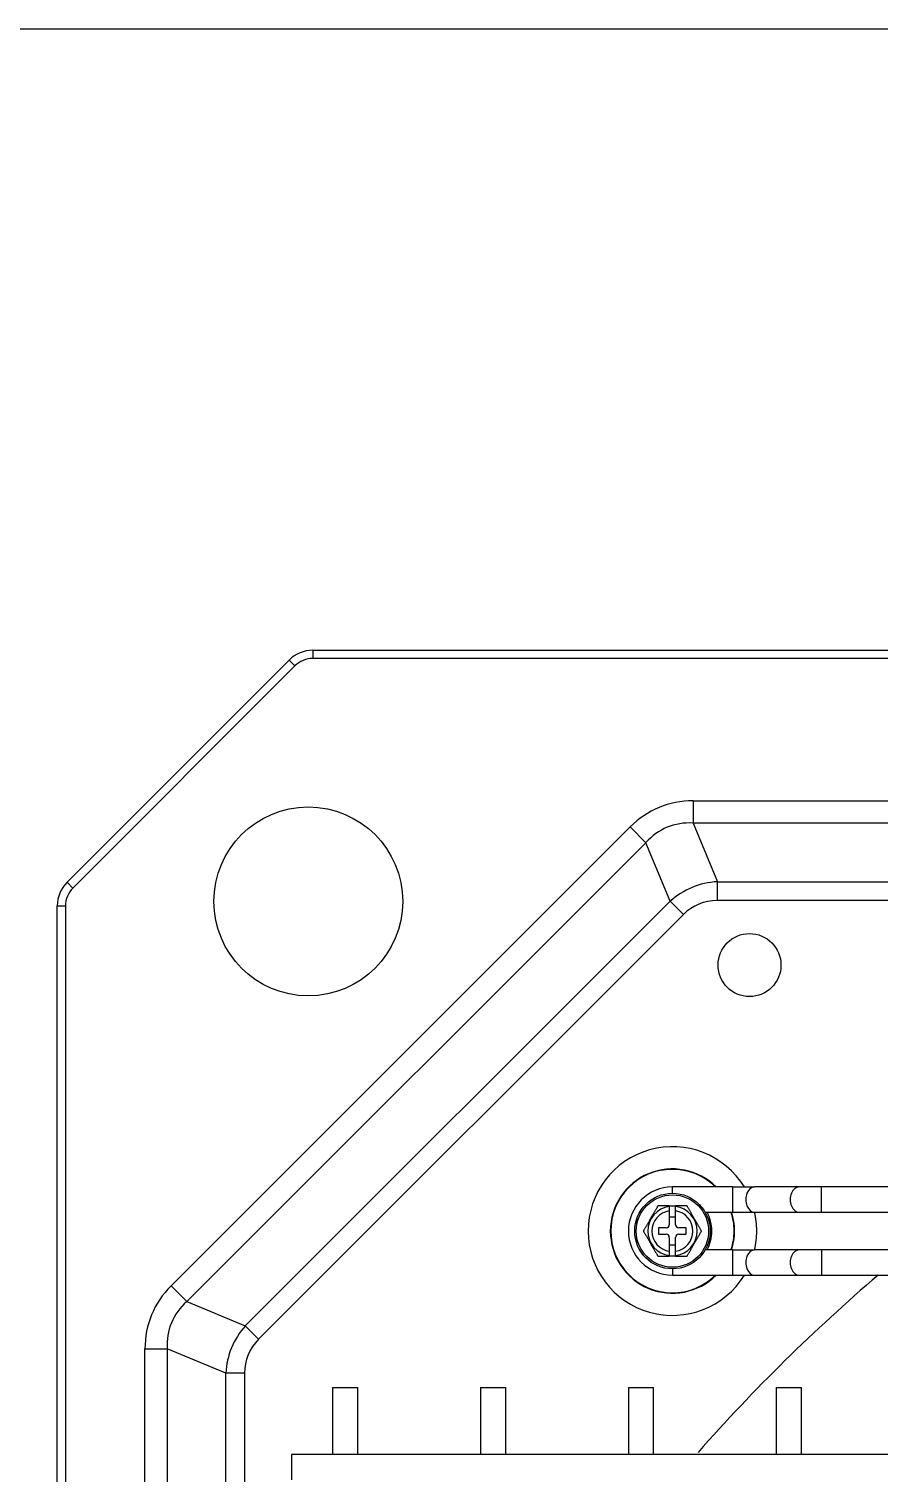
# Model space of a CAD drawing. Header units: millimetres. Extents: x 0 to 504600, y 0 to 118800.
# Drawn here: x 435039.7 to 435174.8, y 46309 to 46538.4 of the extents above; entities that cross this region are included whole.
import ezdxf

# ---------------------------------------------------------------- set-up
doc = ezdxf.new("R2010")
doc.units = ezdxf.units.MM
doc.header["$LTSCALE"] = 200
doc.layers.add('LG-AIRCON', color=240, linetype='Continuous')

# ---------------------------------------------------------------- blocks, each defined once
blk = doc.blocks.new('UXC')
at = {"layer": 'LG-AIRCON', "color": 0}
for p, q in [((-390.35, 762), (-390.35, 760.7)), ((-390.35, 762), (391.35, 762)), ((-429.4, 725.15), (-394.1, 760.45)), ((-393.18, 759.53), (-428.48, 724.23)), ((-394.1, 760.45), (-393.18, 759.53)), ((390.35, 760.7), (-390.35, 760.7)), ((-329.91, 738.07), (-329.91, 734.54)), ((-329.91, 738.07), (288.09, 738.07)), ((-329.91, 734.54), (-326.06, 725.23)), ((288.09, 734.54), (-329.91, 734.54)), ((-412.87, 661.04), (-339.91, 733.93)), ((-339.91, 733.93), (-337.41, 731.43)), ((-337.41, 731.43), (-410.37, 658.54)), ((-333.56, 722.13), (-337.41, 731.43)), ((-429.4, 725.15), (-428.48, 724.23)), ((-326.06, 722.26), (-326.06, 725.23)), ((-326.06, 725.23), (-172.5, 725.23)), ((-430.95, 40.6), (-430.95, 721.4)), ((-430.95, 721.4), (-429.65, 721.4)), ((-429.65, 721.4), (-429.65, 40.6)), ((-401.07, 654.68), (-333.56, 722.13)), ((-331.46, 720.03), (-333.56, 722.13)), ((-185.49, 722.26), (-326.06, 722.26)), ((-331.46, 720.03), (-398.97, 652.58)), ((-323.68, 676.75), (-333.2, 676.75)), ((-333.2, 675.75), (-333.2, 676.75)), ((-323.68, 676.75), (-320.14, 676.75)), ((-323.68, 676.75), (-323.68, 672.75)), ((-313.07, 676.75), (-320.14, 676.75)), ((-309.54, 676.75), (-313.07, 676.75)), ((267.64, 676.75), (-309.54, 676.75)), ((-309.54, 672.75), (-309.54, 676.75)), ((-333.7, 673.75), (-332.7, 673.75)), ((-333.7, 673.64), (-333.7, 672.96)), ((-333.7, 672.96), (-333.7, 670.75)), ((-332.7, 672.96), (-332.7, 673.64)), ((-332.7, 670.75), (-332.7, 672.96)), ((-328, 672.75), (-323.68, 672.75)), ((-323.68, 672.75), (-320.14, 672.75)), ((-320.14, 672.75), (-313.07, 672.75)), ((-313.07, 672.75), (-309.54, 672.75)), ((-309.54, 672.75), (267.64, 672.75)), ((-335.4, 670.25), (-335.4, 669.25)), ((-334.2, 670.25), (-335.4, 670.25)), ((-332.7, 671.95), (-333.7, 671.95)), ((-331, 670.25), (-332.2, 670.25)), ((-331, 669.25), (-331, 670.25)), ((-335.4, 669.25), (-334.2, 669.25)), ((-333.7, 668.75), (-333.7, 666.54)), ((-333.7, 667.55), (-332.7, 667.55)), ((-332.7, 666.54), (-332.7, 668.75)), ((-332.2, 669.25), (-331, 669.25)), ((-333.7, 666.54), (-333.7, 665.86)), ((-332.7, 665.75), (-333.7, 665.75)), ((-332.7, 665.86), (-332.7, 666.54)), ((-323.68, 666.75), (-328, 666.75)), ((-323.68, 666.75), (-320.14, 666.75)), ((-323.68, 666.75), (-323.68, 662.75)), ((-313.07, 666.75), (-320.14, 666.75)), ((-309.54, 666.75), (-313.07, 666.75)), ((-285.25, 666.75), (-309.54, 666.75)), ((-309.54, 666.75), (-309.54, 662.75)), ((-333.2, 663.75), (-333.2, 662.75)), ((-412.87, 661.04), (-410.37, 658.54)), ((-333.2, 662.75), (-323.68, 662.75)), ((-323.68, 662.75), (-320.14, 662.75)), ((-320.14, 662.75), (-313.07, 662.75)), ((-313.07, 662.75), (-309.54, 662.75)), ((-309.54, 662.75), (-285.25, 662.75)), ((-410.37, 658.54), (-401.07, 654.68)), ((-398.97, 652.58), (-401.07, 654.68)), ((-417.02, 651.03), (-413.48, 651.03)), ((-417.02, 111.03), (-417.02, 651.03)), ((-404.18, 647.18), (-413.48, 651.03)), ((-413.48, 651.03), (-413.48, 111.03)), ((-401.21, 647.18), (-404.18, 647.18)), ((-404.18, 114.89), (-404.18, 647.18)), ((-401.21, 647.18), (-401.21, 114.89)), ((-387.2, 644.91), (-387.2, 634.25)), ((-387.2, 644.91), (-383.2, 644.91)), ((-383.2, 634.25), (-383.2, 644.91)), ((-363.7, 644.91), (-363.7, 634.25)), ((-363.7, 644.91), (-359.7, 644.91)), ((-359.7, 634.25), (-359.7, 644.91)), ((-340.2, 644.91), (-340.2, 634.25)), ((-340.2, 644.91), (-336.2, 644.91)), ((-336.2, 634.25), (-336.2, 644.91)), ((-316.7, 644.91), (-316.7, 634.25)), ((-316.7, 644.91), (-312.7, 644.91)), ((-312.7, 634.25), (-312.7, 644.91)), ((351.81, 634.25), (-393.71, 634.25)), ((-393.71, 634.25), (-393.71, 632.25)), ((-393.71, 632.25), (-393.71, 630.25))]:
    blk.add_line(p, q, dxfattribs=at)
for points in [[(-335.51, 673.75), (-335.52, 673.73), (-335.54, 673.7), (-335.57, 673.64), (-335.61, 673.57), (-335.65, 673.5), (-335.7, 673.42), (-335.74, 673.34), (-335.79, 673.25), (-335.84, 673.17), (-335.89, 673.08), (-335.94, 672.99), (-335.99, 672.91), (-336.04, 672.82), (-336.1, 672.73), (-336.15, 672.64), (-336.2, 672.55), (-336.25, 672.46), (-336.3, 672.37), (-336.35, 672.28), (-336.4, 672.2), (-336.46, 672.11), (-336.51, 672.02), (-336.56, 671.93), (-336.61, 671.84), (-336.66, 671.75), (-336.71, 671.66), (-336.77, 671.57), (-336.82, 671.48), (-336.87, 671.39), (-336.92, 671.3), (-336.97, 671.21), (-337.02, 671.12), (-337.08, 671.03), (-337.13, 670.94), (-337.18, 670.86), (-337.23, 670.77), (-337.28, 670.68), (-337.33, 670.59), (-337.38, 670.5), (-337.43, 670.41), (-337.48, 670.33), (-337.53, 670.24), (-337.58, 670.16), (-337.63, 670.08), (-337.67, 670), (-337.72, 669.92), (-337.75, 669.86), (-337.79, 669.8), (-337.81, 669.77), (-337.82, 669.75)], [(-333.7, 673.75), (-333.74, 673.75), (-333.78, 673.75), (-333.82, 673.75), (-333.86, 673.75), (-333.91, 673.75), (-333.95, 673.75), (-333.99, 673.75), (-334.03, 673.75), (-334.07, 673.75), (-334.11, 673.75), (-334.15, 673.75), (-334.2, 673.75), (-334.24, 673.75), (-334.28, 673.75), (-334.32, 673.75), (-334.36, 673.75), (-334.4, 673.75), (-334.44, 673.75), (-334.49, 673.75), (-334.53, 673.75), (-334.57, 673.75), (-334.61, 673.75), (-334.65, 673.75), (-334.69, 673.75), (-334.73, 673.75), (-334.77, 673.75), (-334.81, 673.75), (-334.85, 673.75), (-334.89, 673.75), (-334.93, 673.75), (-334.97, 673.75), (-335.01, 673.75), (-335.05, 673.75), (-335.09, 673.75), (-335.13, 673.75), (-335.17, 673.75), (-335.2, 673.75), (-335.24, 673.75), (-335.27, 673.75), (-335.31, 673.75), (-335.34, 673.75), (-335.37, 673.75), (-335.4, 673.75), (-335.42, 673.75), (-335.45, 673.75), (-335.47, 673.75), (-335.48, 673.75), (-335.5, 673.75), (-335.5, 673.75), (-335.51, 673.75)], [(-333.7, 673.75), (-333.7, 673.75), (-333.7, 673.75), (-333.7, 673.74), (-333.7, 673.74), (-333.7, 673.74), (-333.7, 673.74), (-333.7, 673.73), (-333.7, 673.73), (-333.7, 673.73), (-333.7, 673.73), (-333.7, 673.73), (-333.7, 673.72), (-333.7, 673.72), (-333.7, 673.72), (-333.7, 673.72), (-333.7, 673.71), (-333.7, 673.71), (-333.7, 673.71), (-333.7, 673.71), (-333.7, 673.71), (-333.7, 673.7), (-333.7, 673.7), (-333.7, 673.7), (-333.7, 673.7), (-333.7, 673.69), (-333.7, 673.69), (-333.7, 673.69), (-333.7, 673.69), (-333.7, 673.68), (-333.7, 673.68), (-333.7, 673.68), (-333.7, 673.68), (-333.7, 673.68), (-333.7, 673.67), (-333.7, 673.67), (-333.7, 673.67), (-333.7, 673.67), (-333.7, 673.66), (-333.7, 673.66), (-333.7, 673.66), (-333.7, 673.66), (-333.7, 673.66), (-333.7, 673.65), (-333.7, 673.65), (-333.7, 673.65), (-333.7, 673.65), (-333.7, 673.64), (-333.7, 673.64), (-333.7, 673.64), (-333.7, 673.64)], [(-330.89, 673.75), (-330.89, 673.75), (-330.9, 673.75), (-330.91, 673.75), (-330.93, 673.75), (-330.95, 673.75), (-330.97, 673.75), (-331, 673.75), (-331.03, 673.75), (-331.06, 673.75), (-331.09, 673.75), (-331.12, 673.75), (-331.16, 673.75), (-331.2, 673.75), (-331.23, 673.75), (-331.27, 673.75), (-331.31, 673.75), (-331.35, 673.75), (-331.39, 673.75), (-331.42, 673.75), (-331.46, 673.75), (-331.5, 673.75), (-331.55, 673.75), (-331.59, 673.75), (-331.63, 673.75), (-331.67, 673.75), (-331.71, 673.75), (-331.75, 673.75), (-331.79, 673.75), (-331.83, 673.75), (-331.87, 673.75), (-331.91, 673.75), (-331.95, 673.75), (-332, 673.75), (-332.04, 673.75), (-332.08, 673.75), (-332.12, 673.75), (-332.16, 673.75), (-332.2, 673.75), (-332.24, 673.75), (-332.28, 673.75), (-332.33, 673.75), (-332.37, 673.75), (-332.41, 673.75), (-332.45, 673.75), (-332.49, 673.75), (-332.53, 673.75), (-332.57, 673.75), (-332.61, 673.75), (-332.66, 673.75), (-332.7, 673.75)], [(-332.7, 673.64), (-332.7, 673.64), (-332.7, 673.64), (-332.7, 673.64), (-332.7, 673.65), (-332.7, 673.65), (-332.7, 673.65), (-332.7, 673.65), (-332.7, 673.65), (-332.7, 673.66), (-332.7, 673.66), (-332.7, 673.66), (-332.7, 673.66), (-332.7, 673.67), (-332.7, 673.67), (-332.7, 673.67), (-332.7, 673.67), (-332.7, 673.68), (-332.7, 673.68), (-332.7, 673.68), (-332.7, 673.68), (-332.7, 673.68), (-332.7, 673.69), (-332.7, 673.69), (-332.7, 673.69), (-332.7, 673.69), (-332.7, 673.7), (-332.7, 673.7), (-332.7, 673.7), (-332.7, 673.7), (-332.7, 673.7), (-332.7, 673.71), (-332.7, 673.71), (-332.7, 673.71), (-332.7, 673.71), (-332.7, 673.72), (-332.7, 673.72), (-332.7, 673.72), (-332.7, 673.72), (-332.7, 673.73), (-332.7, 673.73), (-332.7, 673.73), (-332.7, 673.73), (-332.7, 673.73), (-332.7, 673.74), (-332.7, 673.74), (-332.7, 673.74), (-332.7, 673.74), (-332.7, 673.75), (-332.7, 673.75), (-332.7, 673.75)], [(-328.58, 669.75), (-328.59, 669.77), (-328.61, 669.8), (-328.64, 669.86), (-328.68, 669.93), (-328.72, 670), (-328.77, 670.08), (-328.82, 670.16), (-328.86, 670.25), (-328.91, 670.33), (-328.96, 670.42), (-329.01, 670.51), (-329.07, 670.59), (-329.12, 670.68), (-329.17, 670.77), (-329.22, 670.86), (-329.27, 670.95), (-329.32, 671.04), (-329.37, 671.13), (-329.42, 671.22), (-329.48, 671.3), (-329.53, 671.39), (-329.58, 671.48), (-329.63, 671.57), (-329.68, 671.66), (-329.73, 671.75), (-329.79, 671.84), (-329.84, 671.93), (-329.89, 672.02), (-329.94, 672.11), (-329.99, 672.2), (-330.04, 672.29), (-330.1, 672.38), (-330.15, 672.47), (-330.2, 672.56), (-330.25, 672.64), (-330.3, 672.73), (-330.35, 672.82), (-330.4, 672.91), (-330.45, 673), (-330.5, 673.09), (-330.55, 673.17), (-330.6, 673.26), (-330.65, 673.34), (-330.7, 673.42), (-330.75, 673.5), (-330.79, 673.58), (-330.83, 673.64), (-330.86, 673.7), (-330.88, 673.73), (-330.89, 673.75)], [(-337.82, 669.75), (-337.81, 669.73), (-337.79, 669.7), (-337.75, 669.64), (-337.72, 669.57), (-337.67, 669.5), (-337.63, 669.42), (-337.58, 669.34), (-337.53, 669.25), (-337.48, 669.17), (-337.43, 669.08), (-337.38, 668.99), (-337.33, 668.91), (-337.28, 668.82), (-337.23, 668.73), (-337.18, 668.64), (-337.13, 668.55), (-337.07, 668.46), (-337.02, 668.37), (-336.97, 668.28), (-336.92, 668.2), (-336.87, 668.11), (-336.82, 668.02), (-336.76, 667.93), (-336.71, 667.84), (-336.66, 667.75), (-336.61, 667.66), (-336.56, 667.57), (-336.51, 667.48), (-336.45, 667.39), (-336.4, 667.3), (-336.35, 667.21), (-336.3, 667.12), (-336.25, 667.03), (-336.2, 666.94), (-336.15, 666.86), (-336.09, 666.77), (-336.04, 666.68), (-335.99, 666.59), (-335.94, 666.5), (-335.89, 666.41), (-335.84, 666.33), (-335.79, 666.24), (-335.74, 666.16), (-335.7, 666.08), (-335.65, 666), (-335.61, 665.92), (-335.57, 665.86), (-335.54, 665.8), (-335.52, 665.77), (-335.51, 665.75)], [(-330.89, 665.75), (-330.88, 665.77), (-330.86, 665.8), (-330.83, 665.86), (-330.79, 665.93), (-330.74, 666), (-330.7, 666.08), (-330.65, 666.16), (-330.6, 666.25), (-330.55, 666.33), (-330.5, 666.42), (-330.45, 666.51), (-330.4, 666.59), (-330.35, 666.68), (-330.3, 666.77), (-330.25, 666.86), (-330.2, 666.95), (-330.15, 667.04), (-330.09, 667.13), (-330.04, 667.22), (-329.99, 667.3), (-329.94, 667.39), (-329.89, 667.48), (-329.84, 667.57), (-329.78, 667.66), (-329.73, 667.75), (-329.68, 667.84), (-329.63, 667.93), (-329.58, 668.02), (-329.53, 668.11), (-329.47, 668.2), (-329.42, 668.29), (-329.37, 668.38), (-329.32, 668.47), (-329.27, 668.56), (-329.22, 668.64), (-329.17, 668.73), (-329.11, 668.82), (-329.06, 668.91), (-329.01, 669), (-328.96, 669.09), (-328.91, 669.17), (-328.86, 669.26), (-328.81, 669.34), (-328.77, 669.42), (-328.72, 669.5), (-328.68, 669.58), (-328.64, 669.64), (-328.61, 669.7), (-328.59, 669.73), (-328.58, 669.75)], [(-335.51, 665.75), (-335.5, 665.75), (-335.5, 665.75), (-335.48, 665.75), (-335.47, 665.75), (-335.45, 665.75), (-335.42, 665.75), (-335.4, 665.75), (-335.37, 665.75), (-335.34, 665.75), (-335.3, 665.75), (-335.27, 665.75), (-335.24, 665.75), (-335.2, 665.75), (-335.16, 665.75), (-335.13, 665.75), (-335.09, 665.75), (-335.05, 665.75), (-335.01, 665.75), (-334.97, 665.75), (-334.93, 665.75), (-334.89, 665.75), (-334.85, 665.75), (-334.81, 665.75), (-334.77, 665.75), (-334.73, 665.75), (-334.69, 665.75), (-334.65, 665.75), (-334.61, 665.75), (-334.56, 665.75), (-334.52, 665.75), (-334.48, 665.75), (-334.44, 665.75), (-334.4, 665.75), (-334.36, 665.75), (-334.32, 665.75), (-334.28, 665.75), (-334.24, 665.75), (-334.19, 665.75), (-334.15, 665.75), (-334.11, 665.75), (-334.07, 665.75), (-334.03, 665.75), (-333.99, 665.75), (-333.95, 665.75), (-333.9, 665.75), (-333.86, 665.75), (-333.82, 665.75), (-333.78, 665.75), (-333.74, 665.75), (-333.7, 665.75)], [(-333.7, 665.86), (-333.7, 665.86), (-333.7, 665.86), (-333.7, 665.86), (-333.7, 665.85), (-333.7, 665.85), (-333.7, 665.85), (-333.7, 665.85), (-333.7, 665.85), (-333.7, 665.84), (-333.7, 665.84), (-333.7, 665.84), (-333.7, 665.84), (-333.7, 665.83), (-333.7, 665.83), (-333.7, 665.83), (-333.7, 665.83), (-333.7, 665.82), (-333.7, 665.82), (-333.7, 665.82), (-333.7, 665.82), (-333.7, 665.82), (-333.7, 665.81), (-333.7, 665.81), (-333.7, 665.81), (-333.7, 665.81), (-333.7, 665.8), (-333.7, 665.8), (-333.7, 665.8), (-333.7, 665.8), (-333.7, 665.8), (-333.7, 665.79), (-333.7, 665.79), (-333.7, 665.79), (-333.7, 665.79), (-333.7, 665.78), (-333.7, 665.78), (-333.7, 665.78), (-333.7, 665.78), (-333.7, 665.77), (-333.7, 665.77), (-333.7, 665.77), (-333.7, 665.77), (-333.7, 665.77), (-333.7, 665.76), (-333.7, 665.76), (-333.7, 665.76), (-333.7, 665.76), (-333.7, 665.75), (-333.7, 665.75), (-333.7, 665.75)], [(-332.7, 665.75), (-332.7, 665.75), (-332.7, 665.75), (-332.7, 665.76), (-332.7, 665.76), (-332.7, 665.76), (-332.7, 665.76), (-332.7, 665.77), (-332.7, 665.77), (-332.7, 665.77), (-332.7, 665.77), (-332.7, 665.77), (-332.7, 665.78), (-332.7, 665.78), (-332.7, 665.78), (-332.7, 665.78), (-332.7, 665.79), (-332.7, 665.79), (-332.7, 665.79), (-332.7, 665.79), (-332.7, 665.8), (-332.7, 665.8), (-332.7, 665.8), (-332.7, 665.8), (-332.7, 665.8), (-332.7, 665.81), (-332.7, 665.81), (-332.7, 665.81), (-332.7, 665.81), (-332.7, 665.82), (-332.7, 665.82), (-332.7, 665.82), (-332.7, 665.82), (-332.7, 665.82), (-332.7, 665.83), (-332.7, 665.83), (-332.7, 665.83), (-332.7, 665.83), (-332.7, 665.84), (-332.7, 665.84), (-332.7, 665.84), (-332.7, 665.84), (-332.7, 665.85), (-332.7, 665.85), (-332.7, 665.85), (-332.7, 665.85), (-332.7, 665.85), (-332.7, 665.86), (-332.7, 665.86), (-332.7, 665.86), (-332.7, 665.86)], [(-332.7, 665.75), (-332.66, 665.75), (-332.61, 665.75), (-332.57, 665.75), (-332.53, 665.75), (-332.49, 665.75), (-332.45, 665.75), (-332.41, 665.75), (-332.37, 665.75), (-332.32, 665.75), (-332.28, 665.75), (-332.24, 665.75), (-332.2, 665.75), (-332.16, 665.75), (-332.12, 665.75), (-332.07, 665.75), (-332.03, 665.75), (-331.99, 665.75), (-331.95, 665.75), (-331.91, 665.75), (-331.87, 665.75), (-331.83, 665.75), (-331.79, 665.75), (-331.74, 665.75), (-331.7, 665.75), (-331.66, 665.75), (-331.62, 665.75), (-331.58, 665.75), (-331.54, 665.75), (-331.5, 665.75), (-331.46, 665.75), (-331.42, 665.75), (-331.38, 665.75), (-331.34, 665.75), (-331.31, 665.75), (-331.27, 665.75), (-331.23, 665.75), (-331.19, 665.75), (-331.16, 665.75), (-331.12, 665.75), (-331.09, 665.75), (-331.06, 665.75), (-331.03, 665.75), (-331, 665.75), (-330.97, 665.75), (-330.95, 665.75), (-330.93, 665.75), (-330.91, 665.75), (-330.9, 665.75), (-330.89, 665.75), (-330.89, 665.75)]]:
    blk.add_lwpolyline(points, dxfattribs=at)
for centre, radius in [((-391.06, 722.11), 15), ((-320.95, 712), 5), ((-333.2, 669.75), 6), ((-333.2, 669.75), 5.75)]:
    blk.add_circle(centre, radius, dxfattribs=at)
for centre, radius, start, end in [((-390.35, 756.7), 5.3, 90, 135), ((-390.35, 756.7), 4, 90, 135), ((-425.65, 721.4), 5.3, 135, 180), ((-425.65, 721.4), 4, 135, 180), ((-333.2, 669.75), 13.4, 31.4886, 328.5112), ((-333.2, 669.75), 9.87, 45.1857, 180), ((-333.2, 669.75), 9.8, 45.6132, 314.3869), ((-333.2, 669.75), 7, 90, 270), ((-333.2, 669.75), 3.92, 97.3304, 262.6696), ((-333.2, 669.75), 3.25, 98.8499, 261.1501), ((-333.2, 669.75), 3.92, 277.3304, 82.6696), ((-333.2, 669.75), 3.25, 278.8499, 81.1501), ((-333.2, 669.75), 6.26, 0, 28.6368), ((-333.2, 669.75), 9.8, 0, 17.8369), ((-333.2, 669.75), 9.87, 342.3038, 17.6963), ((-333.2, 669.75), 13.4, 0, 12.9376), ((-334.2, 670.75), 0.5, 270, 0), ((-332.2, 670.75), 0.5, 180, 270), ((-333.2, 669.75), 9.87, 180, 314.8143), ((-334.2, 668.75), 0.5, 0, 90), ((-332.2, 668.75), 0.5, 90, 180), ((-333.2, 669.75), 6.26, 331.3632, 0), ((-333.2, 669.75), 9.8, 342.1631, 0), ((-333.2, 669.75), 13.4, 347.0624, 0), ((-115.45, 446), 285, 130.4899, 138.5705)]:
    blk.add_arc(centre, radius, start, end, dxfattribs=at)
for centre, major_axis, ratio, start_param, end_param in [((-324.06, 709.79), (-11.27, 27.23), 0.678635, 6.009333, 6.557037), ((-324.06, 709.79), (-9.97, 24.1), 0.575203, 6.009333, 6.557037), ((-322.9, 706.99), (-7.18, 17.34), 0.799379, 6.009333, 6.557037), ((-322.9, 706.99), (-6.09, 14.7), 0.678635, 6.009333, 6.557037), ((-320.14, 674.75), (0, -2), 0.707107, 3.141589, 6.283185), ((-313.07, 674.75), (0, -2), 0.707107, 3.141589, 6.283185), ((-320.14, 664.75), (0, 2), 0.707107, 0, 3.141596), ((-313.07, 664.75), (0, 2), 0.707107, 0, 3.141596), ((-388.73, 645.17), (-27.23, 11.29), 0.678562, 6.009009, 6.557362), ((-388.73, 645.17), (-24.09, 9.99), 0.575125, 6.009009, 6.557362), ((-385.93, 644.01), (-17.34, 7.19), 0.799319, 6.009009, 6.557362), ((-385.93, 644.01), (-14.7, 6.09), 0.678562, 6.009009, 6.557362)]:
    blk.add_ellipse(centre, major_axis=major_axis, ratio=ratio, start_param=start_param, end_param=end_param, dxfattribs=at)
blk = doc.blocks.new('UXC+UXC')
at = {"layer": 'LG-AIRCON', "color": 0}
blk.add_blockref('UXC', (0, 0), dxfattribs=at)

msp = doc.modelspace()

# ---------------------------------------------------------------- linework, layer by layer
at = {"layer": 'LG-AIRCON', "color": 8}
msp.add_lwpolyline([(434944.22, 46538.42), (438424.22, 46538.42), (438424.22, 45578.42), (434944.22, 45578.42)], close=True, dxfattribs=at)

# ---------------------------------------------------------------- block references
at = {"layer": 'LG-AIRCON', "color": 211}
msp.add_blockref('UXC+UXC', (435475.17, 45677.72), dxfattribs=at)

doc.saveas('drawing.dxf')
